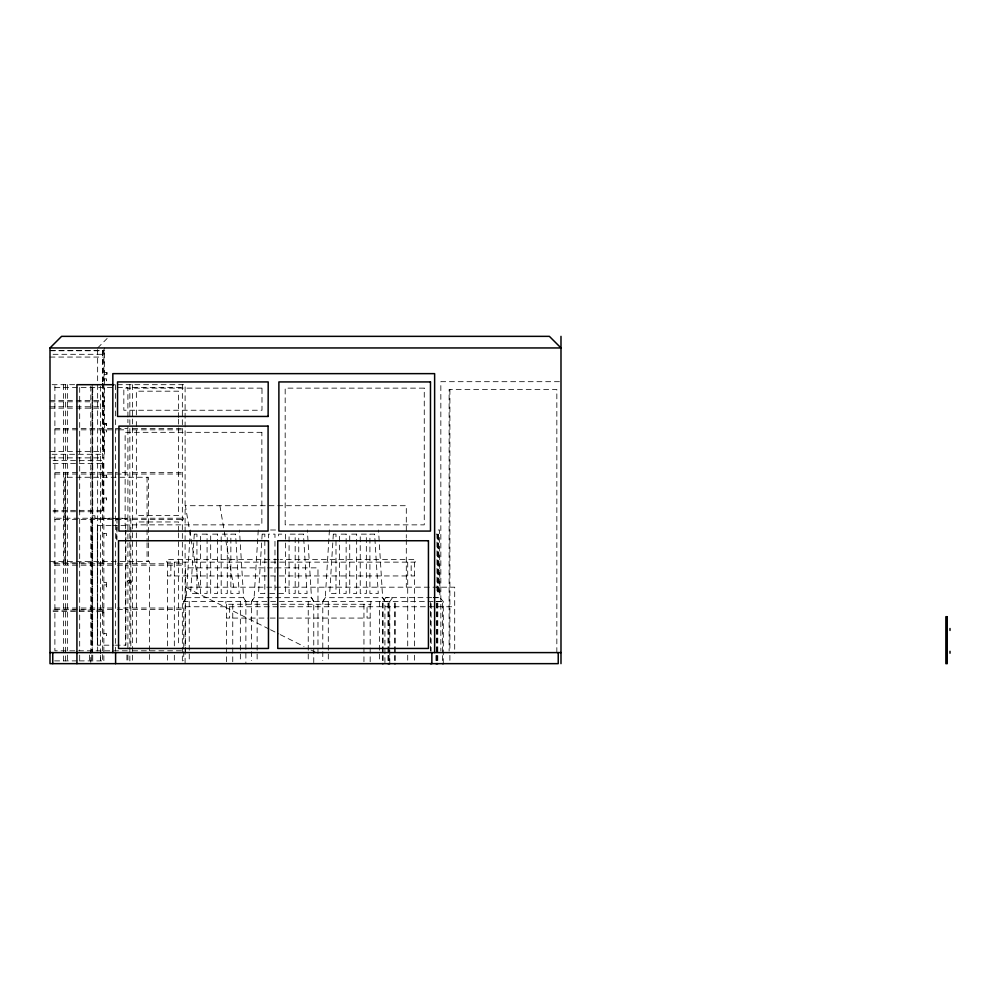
<?xml version="1.0" encoding="UTF-8"?>
<svg xmlns="http://www.w3.org/2000/svg" width="1000" height="1000" viewBox="0 0 1000 1000"><rect width="100%" height="100%" fill="white"/><g stroke="black" fill="none" stroke-linecap="round" stroke-linejoin="round"><path stroke-width="0.75" stroke-dasharray="5 3.75" d="M382.475 660.525L382.475 601.487L385.838 597.65L433.175 597.65M383.125 660.525L383.137 601.487M387.962 660.525L387.962 601.487M388.612 660.537L388.612 601.487M389.137 660.537L389.15 601.5M389.787 663.65L389.8 601.5L392.587 597.663L385.838 597.65M394.625 660.537L394.637 601.5L395.288 601.5L395.275 660.537M430.475 651.213L430.475 601.5L431.138 601.5L431.125 651.213M435.962 660.537L435.962 654.325M436.613 660.537L436.613 601.5M437.137 660.55L437.15 601.5M437.788 660.55L437.8 601.5M442.625 660.55L442.638 601.5M443.275 663.65L443.288 601.512L439.925 597.663L439.55 529.987L436.65 529.987M190.375 530L186.238 597.663L183.725 601.512L183.725 660.55M258.263 530L254.112 597.663L251.612 601.512L251.612 660.55M329.425 530L325.288 597.663L322.788 601.512L322.788 660.55M251.612 601.512L254.112 597.675L311.488 597.675L313.762 601.512L313.762 663.65M322.788 601.512L325.288 597.675L382.65 597.675L384.925 601.512L384.925 663.65M97.65 347.95L107.137 338.462M50 350.688L103.863 350.688M50.55 350.7L104.412 350.7M53.075 354.3L103.863 354.3M50 357.062L103.863 357.062M103.863 372.5L107.175 372.525L107.175 374.462L104.412 374.462M103.863 374.438L106.625 374.438L106.625 372.5M103.863 378.888L106.625 378.888L106.625 380.812L103.863 380.812M559.425 381.688L440.838 381.688L440.838 651.05M52.125 384.688L75.6 384.688M117.35 384.688L185.1 384.688L185.1 663.65M54.887 387.45L115.95 387.45M117.45 387.45L127.9 387.45L127.9 417.825M132.613 387.45L182.338 387.45M92.175 389.55L92.175 513.837M50 400.4L104.412 400.425M50 401.788L104.412 401.8M50 406.775L103.863 406.775M50 408.162L103.863 408.162M103.863 423.6L106.625 423.6L106.625 425.538L103.725 425.55M103.725 423.625L106.487 423.625L106.487 425.55M103.025 424.588L106.625 424.575M54.887 428.462L127.9 428.462L127.9 419.35M132.613 428.462L182.338 428.462M54.887 429.837L117.45 429.837M118.725 429.837L127.9 429.837L127.9 472.65L118.725 472.65M132.613 429.837L182.338 429.837M103.863 429.988L106.625 429.988L106.625 431.912L103.863 431.912M50 451.5L104.412 451.525M52.088 454.288L104.412 454.288L104.412 347.938M50 457.875L103.863 457.875M53.075 460.637L77.7 460.637M79.237 460.637L103.863 460.637M53.075 463.4L77.7 463.4M79.237 463.4L103.863 463.4M54.887 472.65L117.45 472.65M132.613 472.65L182.338 472.65M54.887 474.038L127.9 474.038L127.9 518.225L54.887 518.225M132.613 474.038L182.338 474.038M103.575 475.213L106.625 475.213L106.625 477.15L103.575 477.15M103.575 498L106.625 498L106.625 499.925L103.575 499.925M53.075 510.363L77.7 510.363M79.237 510.363L103.863 510.363M53.075 511.737L77.7 511.737M79.237 511.737L103.863 511.737M92.175 515.775L94.938 515.775L94.938 518.4M132.613 518.225L182.338 518.225M54.887 519.612L127.9 519.612L127.9 563.8L117.45 563.8M132.613 519.612L182.338 519.612M92.175 520.337L92.175 644.625M116.975 525.35L116.562 539.338M111 525.487L97.325 525.487L97.325 645.175L113.975 645.175M112.2 525.487L125.875 525.487L125.875 528.6M270.538 530L278.2 530M103.863 533.562L106.625 533.562L106.625 535.487L103.863 535.487M278.587 559.375L166.725 559.375L166.725 562.137L415.312 562.137L415.312 559.375L280.15 559.375M102.475 560.763L103.863 560.763M50 561.45L149.438 561.45L149.438 660.55M53.075 562.837L77.7 562.837M79.237 562.837L103.863 562.837M102.475 563.112L103.863 563.112M54.887 563.8L115.95 563.8M132.613 563.8L182.338 563.8M54.887 565.188L115.95 565.188M117.45 565.188L127.9 565.188L127.9 608L117.45 608M132.613 565.188L182.338 565.188M167.413 575.95L170.875 575.95L170.875 562.137M174.325 575.95L407.713 575.95M414.625 575.95L411.175 575.95L411.175 562.137M128.375 580.337L130.338 580.337M103.863 582.587L106.625 582.587L106.625 584.513L103.863 584.513M128.375 583.1L130.338 583.1M103.863 584.938L106.625 584.938L106.625 586.862L103.863 586.862M269.713 593.525L274.975 593.525L274.975 534.138L268.4 534.138L268.4 538.7M278.562 593.525L285.487 593.525L285.487 534.138L278.562 534.138L278.562 538.7M433.812 597.663L439.925 597.663L433.275 597.663M185.387 606.75L278.788 606.75M280.35 606.75L454.7 606.75M54.887 608L115.95 608M132.613 608L182.338 608M54.887 609.375L115.95 609.375M117.45 609.375L127.9 609.375L127.9 650.812L54.887 650.812L54.887 384.688M132.613 609.375L182.338 609.375M53.075 610.15L77.7 610.15M79.237 610.15L103.863 610.15M102.475 610.475L103.863 610.475M53.075 611.538L77.7 611.538M79.237 611.538L103.863 611.538M102.475 611.812L103.863 611.812M102.475 612.825L103.863 612.825M226.537 618.075L229.65 618.075L229.65 604.263M232.75 618.075L268.675 618.075M270.238 618.075L363.95 618.075M370.175 618.075L367.062 618.075L367.062 604.263M103.863 633.638L106.625 633.638L106.625 635.562L103.863 635.562M115.175 645.175L125.875 645.175L125.875 530.15M132.613 650.812L182.338 650.812M90.787 651.125L92.175 651.125L92.175 383.05M54.612 660.888L77.7 660.888M79.237 660.888L103.863 660.888M436.15 534.138L436.975 534.138L436.975 593.513L436.15 593.513M382.475 601.487L389.8 601.5M435.962 601.5L443.288 601.512L183.725 601.512L186.238 597.675L243.6 597.663L245.875 601.512L245.875 663.65M269.125 629.062L185.387 587.188L454.7 587.188L454.7 653.487M270.525 629.763L278.9 633.95M280.287 634.637L304.012 646.5M310.988 650L316.575 652.788M384.925 601.512L382.65 597.663L378.512 530M313.762 601.512L311.488 597.663L307.337 530M245.875 601.512L243.6 597.663L239.462 530M219.913 505.712L233.725 587.188M199.2 587.188L185.387 505.712L406.3 505.712L406.3 538M556.838 652.6L556.838 389.5L449.125 389.5L449.125 651.05M449.9 389.5L449.9 651.05M449.9 655.362L449.9 663.65M414.625 562.137L414.625 645.9M414.625 655.2L414.625 662.962M407.713 562.137L407.713 645.9M407.713 655.2L407.713 662.962M406.3 539.538L406.3 587.188M379.4 601.512L379.4 660.55M370.863 601.512L370.863 604.263L225.85 604.263L225.85 601.512M370.175 604.263L370.175 663.65M363.95 604.263L363.95 663.65M328.3 601.512L328.3 660.55M317.975 653.487L317.975 567.863L185.387 567.863L185.387 651.938M308.238 601.512L308.238 660.55M257.137 601.512L257.137 660.55M240.35 601.512L240.35 660.55M232.75 604.263L232.75 663.65M226.537 604.263L226.537 663.65M189.25 601.512L189.25 660.55M182.338 384.688L182.338 663.65M178.6 417.587L178.6 391.188L136.35 391.188L136.35 417.587M178.6 419.15L178.6 515.475L136.35 515.475L136.35 419.15M178.6 531.287L178.6 521.962L136.35 521.962L136.35 531.287M178.6 532.837L178.6 646.25M174.325 562.137L174.325 645.9M174.325 655.2L174.325 662.962M167.413 562.137L167.413 645.9M167.413 655.2L167.413 662.962M148.45 541.188L148.45 477.262L64.262 477.262L64.262 561.45M148.45 542.75L148.45 561.45M147.062 477.262L147.062 541.188M147.062 542.75L147.062 561.45M136.35 532.837L136.35 646.25M132.613 384.688L132.613 417.825M132.613 418.975L132.613 663.65M130.825 645.975L130.825 518.475L91.688 518.475L91.688 650.638M129.85 384.688L129.85 663.65M127.9 655.05L127.9 660.788M126.925 655.05L126.925 660.788M125.575 525.487L125.575 528.6M125.575 530.15L125.575 645.175M116.975 518.337L116.975 540.1M115.6 384.688L115.6 651.188M106.337 475.213L106.337 477.15M106.337 498L106.337 499.925M103.863 349.462L103.863 663.65M103.575 463.4L103.575 510.363M103.175 401.788L103.175 451.5M103.025 350.7L103.025 381.775M103.025 383.325L103.025 400.425M103.025 401.8L103.025 451.525M102.475 350.688L102.475 381.925M102.475 383.312L102.475 661.525M102.188 463.4L102.188 510.363M100.55 386.238L100.55 660.537M100.412 655.362L100.412 660.888M97.65 349.513L97.65 651.038M97.625 525.487L97.625 645.175M92.737 387.45L92.737 428.462M92.737 429.837L92.737 472.65M92.737 474.038L92.737 518.225M92.662 518.475L92.662 652.188M92.737 655.05L92.737 660.788M91.762 655.05L91.762 660.788M90.787 386.175L90.787 663.65M89.412 655.05L89.412 660.788M79.688 387.45L79.688 650.812M79.688 655.088L79.688 660.8M67.35 384.688L67.35 650.812M67.35 655.088L67.35 660.8M65.638 477.262L65.638 561.45M65.4 384.688L65.4 663.65M63.45 384.688L63.45 663.65M437.388 534.138L437.388 593.513L438.113 593.513L438.113 534.138L437.388 534.138M438.537 534.138L438.537 593.525L439.513 593.525L438.537 534.138M194.275 534.138L190.637 593.525L196.938 593.525L196.938 534.138L194.275 534.138M262.162 534.138L258.525 593.525L264.825 593.525L264.825 534.138L262.162 534.138M333.325 534.138L329.688 593.525L335.988 593.525L335.988 534.138L333.325 534.138M261.988 388.137L123.837 388.137L123.837 410.238L261.988 410.238L261.988 388.137M424.263 388.137L285.175 388.137L285.175 524.862L424.263 524.862L424.263 388.137M261.863 432.325L125.138 432.325L125.138 524.862L261.863 524.862L261.863 432.325M207.087 534.138L200.512 534.138L200.512 593.525L207.087 593.525L207.087 534.138M217.613 534.138L210.675 534.138L210.675 593.525L217.613 593.525L217.613 534.138M227.288 534.138L221.188 534.138L221.188 593.525L227.288 593.525L227.288 534.138M235.562 534.138L230.863 534.138L230.863 593.525L239.2 593.525L235.562 534.138M295.175 534.138L289.075 534.138L289.075 593.525L295.175 593.525L295.175 534.138M303.45 534.138L298.75 534.138L298.75 593.525L307.087 593.525L303.45 534.138M346.138 534.138L339.575 534.138L339.575 593.525L346.138 593.525L346.138 534.138M356.662 534.138L349.725 534.138L349.725 593.525L356.662 593.525L356.662 534.138M366.337 534.138L360.238 534.138L360.238 593.525L366.337 593.525L366.337 534.138M374.613 534.138L369.913 534.138L369.913 593.525L378.25 593.525L374.613 534.138M129.075 582.7A1.375 0.975 -90 0 0 128.637 580.388A1.375 0.975 -90 0 0 127.438 582.075A1.375 0.975 -90 0 0 129.075 582.7M131.025 582.7A1.375 0.975 -90 0 0 130.588 580.388A1.375 0.975 -90 0 0 129.388 582.075A1.375 0.975 -90 0 0 131.025 582.7M181.462 519.85A1.312 1.312 0 0 0 183.463 518.75A1.312 1.312 0 0 0 181.513 517.562A1.312 1.312 0 0 0 181.462 519.85"/><path stroke-width="1.5" d="M50 347.95L61.6 336.35L549.388 336.35L560.988 347.95L50 347.95L50 663.65L558.225 663.65L558.225 652.6M114.05 384.688L76.925 384.688L76.925 663.65M268.2 416.45L117.55 416.45L117.55 381.925L268.2 381.925L268.125 416.45M50 652.6L560.988 652.6M382.475 663.637L383.125 663.637M387.962 663.637L388.612 663.637M389.137 663.65L389.787 663.65M394.625 663.65L395.275 663.65M430.475 663.65L431.125 663.65M435.962 663.65L436.613 663.65M437.137 663.65L437.788 663.65M442.625 663.65L443.275 663.65M950 628.5L950 630.438M950 651.287L950 653.225M560.988 336.35L560.988 663.65M434.625 652.6L434.625 373.638L112.837 373.638L112.837 652.6M431.863 652.6L431.863 663.65M115.6 652.6L115.6 663.65M52.763 652.6L52.763 663.65M430.475 381.925L278.888 381.925L278.888 531.075L430.475 531.075L430.475 381.925M268.075 426.112L118.925 426.112L118.925 531.075L268.075 531.075L268.075 426.112M268.463 540.737L118.537 540.737L118.537 648.462L268.463 648.462L268.463 540.737M428.438 540.737L277.762 540.737L277.762 648.462L428.438 648.462L428.438 540.737M947.237 616.7L945.863 616.7L945.863 663.65L947.237 663.65L947.237 616.7"/></g></svg>
